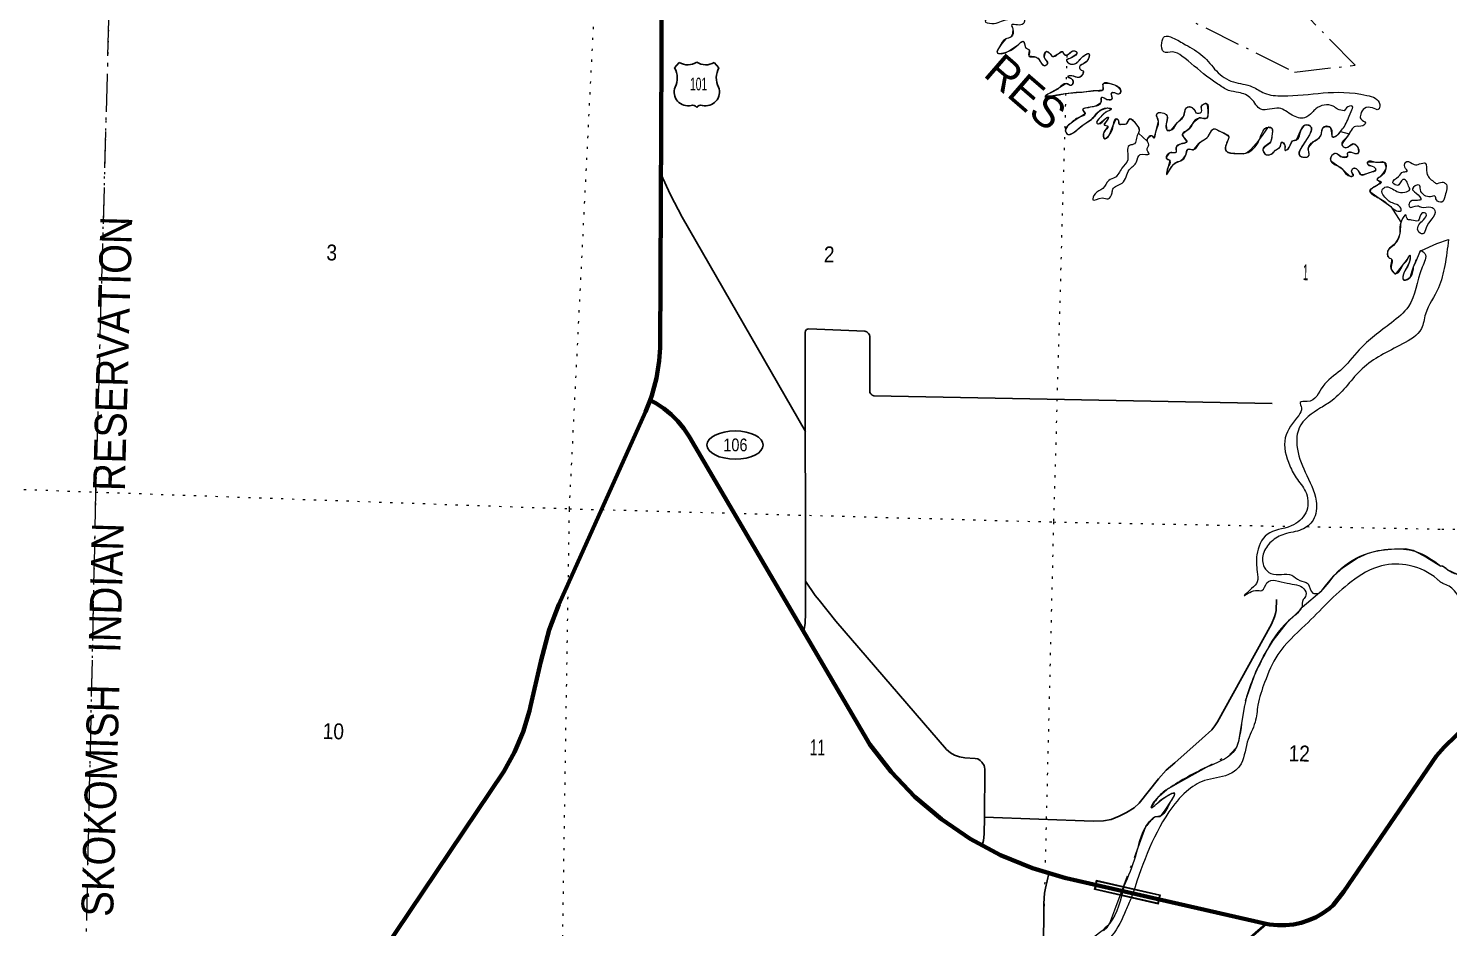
# Model space of a CAD drawing. Header units: feet. Extents: x -751810 to -497223, y -177792 to 12311.
# Drawn here: x -545283 to -529671, y -60266 to -50381 of the extents above; entities that cross this region are included whole.
import ezdxf
from ezdxf.enums import TextEntityAlignment as Align

# ---------------------------------------------------------------- set-up
doc = ezdxf.new("R2010")
doc.units = ezdxf.units.FT
doc.header["$LTSCALE"] = 80
doc.linetypes.add('DOT_DASHED', pattern=[7.7, 5, -1.2, 0.3, -1.2])
doc.linetypes.add('DOTTED', pattern=[1.5, 0.3, -1.2])
for name, color, linetype, lineweight in [('16', 7, 'Continuous', 25), ('17', 7, 'Continuous', 25), ('20', 7, 'Continuous', 70), ('23', 7, 'Continuous', 70), ('26', 7, 'Continuous', 40), ('29', 7, 'Continuous', 25), ('39', 7, 'Continuous', 13), ('44', 7, 'DOT_DASHED', 13), ('59', 7, 'Continuous', 13), ('7', 7, 'DOTTED', 13)]:
    doc.layers.add(name, color=color, linetype=linetype, lineweight=lineweight)

msp = doc.modelspace()

# ---------------------------------------------------------------- linework, layer by layer
at = {"layer": '16'}
for p, q in [((-538178.5, -50815.29), (-538127.19, -50756.53)), ((-537935.43, -50750.56), (-537935.71, -50750.76)), ((-537743.34, -50756.44), (-537691.95, -50815.29))]:
    msp.add_line(p, q, dxfattribs=at)
for centre, radius, start, end in [((-538371.48, -50925.92), 222.05, 332.97043, 29.75871), ((-538036.11, -50598.87), 182.07, 239.97227, 303.45418), ((-537834.33, -50599.37), 181.52, 236.33975, 300.08743), ((-537834.34, -50598.87), 182.07, 236.54582, 236.59441), ((-537498.98, -50925.92), 222.05, 150.24129, 207.02957), ((-538032.29, -51080.82), 151.42, 159.09177, 283.81923), ((-537838.17, -51080.82), 151.42, 256.18077, 20.90823)]:
    msp.add_arc(centre, radius, start, end, dxfattribs=at)
for centre, major_axis, start_param, end_param in [((-537976.95, -51279.64), (-19.56, 51.67), 4.95877769, 6.28318531), ((-537893.5, -51279.64), (19.56, 51.67), 0, 1.32637542)]:
    msp.add_ellipse(centre, major_axis=major_axis, ratio=0.929097, start_param=start_param, end_param=end_param, dxfattribs=at)
at = {"layer": '17'}
msp.add_ellipse((-537514.12, -54961.5), major_axis=(-309.24, 1), ratio=0.500121, dxfattribs=at)
at = {"layer": '20'}
for points in [[(-538448.7, -54467.88), (-538428.42, -54414.95), (-538378.17, -54226.95), (-538347.85, -54034.74), (-538338.52, -53893.68), (-538320.64, -49869.55)], [(-543673.17, -66366.74), (-543647.76, -66256.23), (-543596.88, -66082.82), (-543581.21, -66040.01), (-543455.31, -65702.54), (-543138.38, -64853.01), (-542564.7, -63315.28), (-542149.79, -62203.11), (-541866.69, -61444.26), (-541716.69, -61091.08), (-541530.6, -60755.51), (-541488.75, -60690.13), (-541244.48, -60315.67), (-540054.5, -58549.89), (-539938.36, -58338.09), (-539844.99, -58115.32), (-539775.42, -57884.01), (-539763.61, -57833.22), (-539650.44, -57340.41), (-539557.05, -56992.54), (-539452.56, -56713.23), (-538498.04, -54596.66), (-538448.7, -54467.88)]]:
    msp.add_lwpolyline(points, dxfattribs=at)
at = {"layer": '23'}
for points in [[(-531674.91, -60223.44), (-532849.56, -59955.74), (-533876.29, -59721.74), (-533878.68, -59721.17), (-534244.14, -59614.42), (-534596.45, -59470.04), (-534931.73, -59289.63), (-535246.32, -59075.17), (-535536.77, -58828.99), (-535799.89, -58553.8), (-536032.81, -58252.62), (-538019.19, -54865.7), (-538076.13, -54778.38), (-538141.89, -54697.5), (-538215.74, -54623.93), (-538296.88, -54558.49), (-538384.42, -54501.89), (-538420.99, -54482.54), (-538448.7, -54467.88)], [(-529803.77, -58379.19), (-529719.32, -58283.94), (-529451.44, -58022.34)], [(-531674.91, -60223.44), (-531638.12, -60231.83), (-531551.03, -60240.87), (-531463.46, -60240.75), (-531376.39, -60231.49), (-531290.77, -60213.17), (-531207.53, -60186), (-531127.58, -60150.28), (-531051.81, -60106.4), (-530981.04, -60054.84), (-530938.56, -60017.92), (-530823.82, -59867.97), (-529803.77, -58379.19)]]:
    msp.add_lwpolyline(points, dxfattribs=at)
at = {"layer": '26'}
msp.add_lwpolyline([(-531957.02, -60471.47), (-531704.43, -60249.4), (-531674.91, -60223.44)], dxfattribs=at)
at = {"layer": '29'}
for p, q in [((-538097.48, -52454.97), (-536741.15, -54813.31)), ((-536703.82, -53683.64), (-536089.66, -53707.79)), ((-536738.73, -56813.44), (-536742.47, -53722.38)), ((-536032.92, -53767.8), (-536033.88, -54360.83)), ((-536406.31, -56897.15), (-535189.65, -58307.28)), ((-534769.5, -58523.87), (-534772.53, -59051.04)), ((-534772.53, -59051.04), (-533578.75, -59095.95))]:
    msp.add_line(p, q, dxfattribs=at)
for points in [[(-538097.48, -52454.97), (-538224.71, -52212.22), (-538330.02, -51981.22)], [(-536742.47, -53722.38), (-536738.34, -53706.04), (-536728.33, -53691.58), (-536718.33, -53686.02), (-536703.82, -53683.64)], [(-536089.66, -53707.79), (-536066.85, -53718.27), (-536047.95, -53733.85), (-536036.84, -53748.31), (-536032.92, -53767.8)], [(-536033.88, -54360.83), (-536031.28, -54382.32), (-536022.39, -54400.12), (-536007.93, -54411.24), (-535988.55, -54419.36)], [(-535988.55, -54419.36), (-535988.55, -54419.36), (-531610.03, -54504.53)], [(-536406.31, -56897.15), (-536590.48, -56667), (-536632.73, -56613.61), (-536739.46, -56457.88)], [(-533578.75, -59095.95), (-533464.24, -59091.84), (-533379.75, -59076.27), (-533290.8, -59042.89), (-533210.77, -59000.63), (-533126.27, -58949.46), (-533072.91, -58898.29), (-532859.46, -58631.34), (-532774.96, -58535.67), (-532681.58, -58453.37), (-532379.18, -58186.41), (-532274.66, -58090.75), (-532241.33, -58048.48), (-532210.18, -58003.99), (-531618.75, -56931.71), (-531583.17, -56849.4), (-531572.05, -56813.8), (-531565.39, -56780.43), (-531560.94, -56660.3)], [(-536738.73, -56813.44), (-536743.9, -56920.61), (-536757.24, -57011.82)], [(-535189.65, -58307.28), (-535147.43, -58344.35), (-535102.97, -58368.83), (-535048.49, -58388.85), (-534987.35, -58399.97), (-534875.05, -58406.64), (-534847.27, -58411.1), (-534820.58, -58427.78), (-534800.58, -58448.91), (-534777.22, -58485.62), (-534771.66, -58502.3), (-534769.5, -58523.87)], [(-534772.53, -59051.04), (-534776.12, -59238.66), (-534785.01, -59307.62), (-534798.44, -59361.35)], [(-534111.05, -60769.34), (-534124.62, -60534.5), (-534120.17, -60002.8), (-534111.28, -59887.12), (-534102.38, -59833.73), (-534064.58, -59671.33)]]:
    msp.add_lwpolyline(points, dxfattribs=at)
at = {"layer": '39'}
for points in [[(-537296.76, -45004.67), (-537361.18, -45192.67), (-537644.6, -46087.56), (-537690.88, -46231.33), (-537692.47, -46572.15), (-537699.01, -46791.41), (-537820.84, -46851.4), (-537851.46, -46971.56), (-537739.96, -47217.32), (-536929.71, -48080.76), (-536820.61, -48247.97), (-536858.35, -48323.71), (-536855.29, -48370.07), (-536806.1, -48421.36), (-536767.45, -48496.6), (-536682.06, -48546.6), (-536575.58, -48548.71), (-536463.03, -48548.93), (-536375.58, -48596.96), (-536264.3, -48756.16), (-536195.07, -48809.87), (-536156.89, -48810.62), (-536141.83, -48762.61), (-536093.16, -48741.44), (-535975.99, -48810.18), (-535929.39, -48889.6), (-535856.47, -48959.48), (-535694.48, -48998.92), (-535639.93, -49082.53), (-535460.65, -49160.56), (-535282.07, -49272.79), (-535277.04, -49321.19), (-535164.23, -49405.95), (-534899.88, -49550.07), (-534691.46, -49676.98), (-534577.22, -49789.95), (-534613.88, -49813.38), (-534709.57, -49775.25), (-534735.94, -49786.81), (-534736.98, -49837.11), (-534651.33, -49875.03), (-534427.52, -49937.84), (-534295.13, -49950.53), (-534285.66, -49978.89), (-534309.05, -50040.83), (-534314.77, -50123.24), (-534326.02, -50181.39), (-534369.89, -50164.42), (-534509.96, -50036.85), (-534565.84, -50017.63), (-534582.75, -50057.55), (-534609.45, -50085.2), (-534650.46, -50124.64), (-534643.09, -50156.99), (-534601.02, -50163.86), (-534577.58, -50196.53), (-534628.51, -50229.74), (-534727.62, -50259.98), (-534766.63, -50299.47), (-534692.83, -50327.09), (-534519.05, -50282.23), (-534442.08, -50253.56), (-534435.43, -50223.5), (-534399.06, -50214.16), (-534334.5, -50299.98), (-534357.39, -50337.77), (-534474.13, -50345.52), (-534460.94, -50388.05), (-534478.76, -50472.23), (-534541.62, -50499.17), (-534607.7, -50584.41), (-534633.1, -50646.3), (-534506.15, -50630.7), (-534416.5, -50572.09), (-534343.18, -50525.24), (-534329.9, -50563.75), (-534320.44, -50592.11), (-534284.73, -50614.96), (-534286.14, -50683.37)], [(-530817.39, -51285.49), (-530891.39, -51267.92), (-530938.99, -51236.79), (-531130.52, -51265.2), (-531169.52, -51304.68), (-531253.14, -51363.41), (-531391.23, -51334.5), (-531534.39, -51259.21), (-531733.58, -51269.35), (-531839.75, -51154.53), (-531979.01, -51085.35), (-532089.1, -51063.04), (-532208.23, -50992.24), (-532331.05, -50905.27), (-532603.86, -50684.49), (-532705.45, -50640.21), (-532801.93, -50640.31), (-532823.96, -50539.24), (-532792.37, -50469.41), (-532706.23, -50483.2), (-532563.11, -50560.51), (-532370.72, -50685.09), (-532223.36, -50849.03), (-532036.92, -50969.47), (-531828.97, -51021.9), (-531695.77, -51092.97), (-531497.41, -51123.07), (-530570.71, -51117.28), (-530428.1, -51218.73), (-530443.28, -51272.77), (-530507.24, -51255.4), (-530595.81, -51261.7), (-530637.32, -51325.29), (-530636.35, -51375.63), (-530585.03, -51420.93), (-530613.78, -51450.55), (-530694.35, -51459.02), (-530787.13, -51571.91), (-530843.24, -51661.37), (-530809.67, -51690.22), (-530708.34, -51649.96), (-530668.99, -51690.99), (-530672.41, -51759.36), (-530734.45, -51746.05), (-530782.79, -51751.13), (-530783.58, -51789.36), (-530852.01, -51794.04), (-530905.51, -51756.75), (-530943.93, -51768.07), (-530965.44, -51836.08), (-530852.5, -51914.8), (-530759.86, -52003.19), (-530719.59, -51999.96), (-530736.63, -51949.3), (-530719.94, -51919.44), (-530675.95, -51930.38), (-530632.95, -51989.6), (-530539.99, -51965.28), (-530469.05, -51936.49), (-530490.57, -51907.88), (-530554.32, -51880.45), (-530557.63, -51846.17), (-530473.29, -51849.85), (-530380.87, -51851.69), (-530364.49, -51934.54), (-530428.48, -52015.79), (-530457.11, -52039.38), (-530413.61, -52074.46), (-530456.47, -52105.81), (-530534.27, -52174.72), (-530435.27, -52247.13), (-530307.32, -52339.71)], [(-534286.14, -50683.37), (-534182.21, -50711.59), (-534156.88, -50750.34), (-534117.49, -50789.36), (-534078.86, -50767.99), (-534115.54, -50694.8), (-534092.19, -50634.88), (-534050.54, -50661.87), (-534020.98, -50690.63), (-533968.21, -50665.51), (-533915.35, -50636.37), (-533903.75, -50658.74), (-533877.96, -50675.35), (-533792.54, -50626.73), (-533758.68, -50641.49), (-533816.22, -50702.74), (-533871.09, -50731.85), (-533831.7, -50770.87), (-533765.19, -50762.13), (-533677.05, -50679.33), (-533626.37, -50658.2), (-533650.3, -50746.29), (-533729.9, -50805.09), (-533714.45, -50835.59), (-533686.57, -50848.22), (-533730.26, -50919.82), (-533816.32, -50902.01), (-533856.67, -50909.26), (-533807.1, -50942.45), (-533814.46, -51006.71), (-533876.41, -50989.38), (-533953.8, -51038.17), (-534067.64, -51100.32), (-534100.24, -51121.82), (-533854.42, -51092.47), (-533655.1, -51076.29), (-533546.32, -51064.36), (-533471.78, -51055.77), (-533464.3, -50985.47), (-533375.98, -50991.25), (-533332.07, -51006.21), (-533275.01, -51065.71), (-533291.83, -51101.6), (-533347.84, -51088.42), (-533376.05, -51091.88), (-533375.45, -51160.33), (-533415.8, -51167.58), (-533485.62, -51142.05), (-533496.87, -51200.2), (-533564, -51239.12), (-533660.85, -51257.33), (-533691.24, -51268.8), (-533668.21, -51321.59), (-533727.22, -51356.66), (-533831.22, -51429.07), (-533882.74, -51490.45), (-533863.73, -51543.15), (-533766.5, -51506.84), (-533678.57, -51434.11), (-533597.09, -51381.37), (-533519, -51298.38), (-533423.65, -51255.99), (-533379.62, -51264.92), (-533444.83, -51307.9), (-533494, -51353.23), (-533535.68, -51424.86), (-533519.73, -51431.21), (-533433.98, -51366.49), (-533411.67, -51356.87), (-533432.67, -51400.73), (-533455.56, -51438.52), (-533417.76, -51457.39), (-533461.41, -51526.97), (-533456.71, -51591.48), (-533401.68, -51554.32), (-533355.07, -51438.5), (-533323.6, -51374.72), (-533303.76, -51387.19), (-533290.65, -51433.74), (-533256.5, -51434.42), (-533216.23, -51431.19), (-533170.83, -51373.72), (-533119.46, -51417), (-533073.07, -51506.49), (-533080.79, -51530.32)], [(-532983.81, -51617.91), (-532978.38, -51592.9), (-532937.45, -51557.48), (-532907.85, -51584.23), (-532888.4, -51518.2), (-532859.95, -51406.04), (-532876.25, -51319.17), (-532817.74, -51308.25), (-532766.21, -51343.49), (-532774.06, -51431.9), (-532769.32, -51494.39), (-532708.97, -51491.56), (-532657.28, -51422.14), (-532585.43, -51349.09), (-532549.2, -51249.16), (-532490.97, -51252.33), (-532457.61, -51291.23), (-532447.9, -51307.53), (-532387.41, -51298.66), (-532386.08, -51234.28), (-532333.27, -51207.15), (-532315.29, -51310.16), (-532328.51, -51366.25), (-532412.94, -51366.59), (-532484.5, -51425.56), (-532532.12, -51493.05), (-532597.5, -51544.09), (-532553.12, -51633.53), (-532615.81, -51652.42), (-532664.74, -51685.67), (-532667.95, -51743.97), (-532738.48, -51752.64), (-532775.72, -51804.24), (-532736.16, -51835.21), (-532757.88, -51913.28), (-532771.26, -51977.43), (-532676.39, -51860.55), (-532615.58, -51835.59), (-532560.08, -51776.3), (-532538.62, -51710.31), (-532470.31, -51711.66), (-532406.41, -51634.43), (-532324.92, -51581.69), (-532254.62, -51486.47), (-532170.86, -51518.32), (-532087.6, -51574.32), (-532096.38, -51610.38), (-532121.78, -51672.27), (-532116.88, -51726.71), (-531994.86, -51755.3), (-531898.3, -51751.17), (-531752.62, -51607.12), (-531653.27, -51468.2), (-531615.31, -51479.01), (-531613.08, -51565.61), (-531626.34, -51623.72), (-531712.59, -51712.58), (-531681.52, -51765.53), (-531602.84, -51750.99), (-531574.04, -51719.35), (-531525.12, -51686.11), (-531503.91, -51632.18), (-531472.38, -51663), (-531467.56, -51721.46), (-531430.94, -51700.05), (-531385.04, -51618.43), (-531342.55, -51605.18), (-531292.09, -51497.49), (-531248.74, -51441.99), (-531184.82, -51461.37), (-531207.03, -51563.59), (-531287.96, -51686.78), (-531309.88, -51774.91), (-531254.08, -51798.15), (-531211.64, -51786.92), (-531209.61, -51688.33), (-531164.24, -51632.87), (-531074.3, -51560.18), (-531065.31, -51514.06), (-531052.43, -51474.06), (-530969.97, -51471.67), (-530955.27, -51538.38), (-530951.87, -51568.64), (-530901.44, -51559.58), (-530857.66, -51514.22)], [(-530857.66, -51514.22), (-530816.95, -51458.6), (-530741.21, -51295.05), (-530729.96, -51236.9), (-530760.1, -51236.3), (-530817.39, -51285.49)], [(-533080.79, -51530.32), (-533102.9, -51588.42), (-533122.23, -51648.42), (-533178.9, -51667.43), (-533198.26, -51826.06), (-533262.45, -51917.37), (-533338.95, -52020.52), (-533405.96, -52053.41), (-533472.08, -52140.67), (-533557.71, -52199.36), (-533581.22, -52267.32), (-533480.26, -52245.17), (-533414.13, -52254.53), (-533368.56, -52189.01)], [(-533368.56, -52189.01), (-533361.66, -52146.88), (-533259.83, -52082.48), (-533180.41, -51935.1), (-533100.23, -51848.13), (-533060.39, -51768.4), (-532963.79, -51762.27), (-532984.64, -51701.47), (-532967.99, -51673.62), (-532983.77, -51618.1)], [(-530307.32, -52339.71), (-530243.17, -52385.8), (-530192.9, -52384.78), (-530202.16, -52346.35), (-530287.63, -52300.38), (-530382.49, -52222.01), (-530401.29, -52159.24), (-530370.49, -52127.65), (-530238.76, -52172.53), (-530152.54, -52182.28), (-530097.67, -52153.18), (-530116.72, -52102.48), (-530126.14, -52072.1), (-530165.7, -52041.13), (-530194.37, -52066.73), (-530227.35, -52106.33), (-530283.02, -52077.05), (-530221.29, -52007.82), (-530166.01, -51958.6), (-530125.62, -51949.33), (-530152.87, -51906.52), (-530129.44, -51842.58), (-530049.78, -51878.37), (-529991.35, -51871.48), (-529926.86, -51862.69), (-529910.98, -51969.69), (-529836.54, -52063.75)], [(-529836.54, -52063.75), (-529808.83, -52084.43), (-529740.23, -52071.7), (-529704.36, -52086.5), (-529709.11, -52219.25), (-529744.76, -52291), (-529804.53, -52265.67), (-529821.78, -52225.07), (-529870.17, -52232.16), (-529934.17, -52216.8), (-529981.06, -52151.46), (-529994.17, -52104.91), (-530069.33, -52143.68), (-530028.1, -52190.79), (-529977.36, -52264.26), (-530027.75, -52271.31), (-530100.62, -52296.03), (-530101.62, -52344.32), (-530012.88, -52329.97), (-529969.02, -52346.95), (-529866.47, -52344.95), (-529821.01, -52382.08), (-529859.21, -52479.95), (-529917.42, -52573.4), (-529952.94, -52639.12), (-530006.52, -52605.85), (-529997.12, -52539.62), (-529947.73, -52484.24), (-529918.28, -52420.41), (-529960.26, -52409.52), (-530006.25, -52495.16), (-530078.45, -52487.69), (-530120.52, -52480.81), (-530141.62, -52432.09), (-530189.16, -52495.56), (-530210.48, -52652.13), (-530264.84, -52753.71), (-530336.53, -52818.71), (-530328.19, -52901.4), (-530304.28, -52911.94), (-530298.78, -53034.83), (-530247.38, -53076.11), (-530168.95, -52977.02), (-530127.73, -52927.52), (-530096.47, -52873.79), (-530099.94, -52944.17), (-530167.1, -53081.72), (-530170.31, -53140.03), (-530091.37, -53113.41), (-530052.76, -52995.42), (-530002.13, -52879.68), (-529976.9, -52825.84), (-529972.46, -52821.76)], [(-528313.67, -52467.02), (-528236.64, -52442.78), (-528198.59, -52449.79), (-528162.91, -52470.82), (-528138.64, -52465.39), (-528089.09, -52414.29), (-528078.99, -52412.53), (-528027.28, -52435.98), (-527976.42, -52493.65), (-527963.85, -52554.38), (-527956.46, -52580.75), (-527924.12, -52978.27), (-527893.5, -53122.02), (-527884.5, -53245.09), (-527893.43, -53361.67), (-527886.19, -53394.07), (-527866.28, -53563.73), (-527878.18, -53718.49), (-527871.89, -53789.13), (-527849.65, -54188.42), (-527830.77, -54641.99), (-527773.09, -55152.93), (-527777.25, -55239.42), (-527848.29, -55588.02), (-527853.16, -55622.13), (-527862.35, -55748.77), (-527919.26, -56015.17), (-527968.25, -56205.24), (-528049.34, -56392.49), (-528137.68, -56547.33), (-528183.35, -56604.58), (-528240.69, -56645.42), (-528293.15, -56652.16), (-528386.82, -56698.13), (-528501.8, -56711.34), (-528761.47, -56718.88), (-528791.82, -56726.17), (-528841.97, -56720.88), (-528852.93, -56756.85), (-528845.24, -56771.14), (-528821.41, -56783.83), (-528761.31, -56793.4), (-528737.29, -56798.03), (-528633.11, -56814.75), (-528456.47, -56829.28), (-528414.45, -56838.39), (-528404.32, -56880.85), (-528447.89, -56906.07), (-528516.68, -56906.07), (-528607.02, -56897.98), (-528797.44, -56871.02), (-528930.91, -56819.33), (-529269.19, -56591.29), (-529466.65, -56443.34), (-529551.83, -56390.84), (-529569.83, -56386.36), (-529687.07, -56329.03), (-529730.68, -56296.54), (-529740.5, -56293.45), (-529745.39, -56292.93), (-529754.96, -56292.66)], [(-529670.41, -52701.69), (-529712.93, -52988.07), (-529782.33, -53234.27), (-529924.94, -53521.29), (-529970.45, -53681.41), (-530178.95, -53850.38), (-530620.75, -54123.42), (-530951.53, -54471.12), (-531077.84, -54553.15), (-531313.54, -54773.92), (-531337.62, -54966.67), (-531247.17, -55258.31), (-531127.16, -55578.71), (-531159.57, -55785.39), (-531286.38, -55891.57), (-531474.3, -55940.17), (-531620.74, -56023.82), (-531707.99, -56160.98), (-531696.88, -56304.11), (-531623.96, -56373.99), (-531395.21, -56392.61), (-531307.93, -56448.69), (-531216.26, -56486.73), (-531164.09, -56588.41), (-531100.21, -56591.54)], [(-529972.46, -52821.76), (-529931.31, -52856.93), (-529960.51, -53005.3), (-530112.17, -53439.08), (-530298.74, -53616.53), (-530654.64, -53915.43), (-530860.29, -54140.81), (-531052.84, -54316.14), (-531227.15, -54483.77), (-531301.73, -54494.37), (-531286.87, -54553.04), (-531318.71, -54634.93), (-531466.51, -54881.59), (-531416.57, -55188.53), (-531333.25, -55339.13), (-531233.95, -55494.07), (-531240.32, -55705.29), (-531402.11, -55851.03), (-531665.33, -55944.44), (-531778.48, -56167.63), (-531774.31, -56354.91), (-531774.58, -56465.61), (-531836.4, -56538.86), (-531916.37, -56615.77), (-531794.62, -56559.81), (-531722.25, -56559.23), (-531668.31, -56477.78), (-531445.26, -56480.18), (-531261.63, -56542.19), (-531238.97, -56613.09), (-531268.1, -56660.82), (-531282.04, -56743.94)], [(-526746.61, -53753.07), (-526788.47, -53818.47), (-526818.41, -53890.21), (-526858.3, -54038.22), (-526900.2, -54186.18), (-526979.99, -54321.11), (-526990.35, -54332.93), (-527027.78, -54382.33), (-527190.59, -54539.32), (-527257.88, -54575.89), (-527364.86, -54671.87), (-527424.26, -54714.67), (-527488.47, -54870.12), (-527572.32, -55168.06), (-527589.8, -55304.56), (-527600.15, -55396.93), (-527607.46, -55690.76), (-527590.17, -55803.96), (-527587.14, -55924.87), (-527599.05, -55999.08), (-527645.83, -56100.6), (-527720.35, -56185.31), (-527756.07, -56246.84), (-527770.64, -56266.61), (-527883.35, -56430.91), (-527982.99, -56555.26), (-528028.47, -56604.46), (-528098.27, -56661.1), (-528121.28, -56696.77), (-528179.27, -56763.77), (-528321.77, -56916.39), (-528395.15, -56955.37), (-528553.09, -56993.98), (-528625.81, -57006.25), (-528756.52, -57004.96), (-529054.27, -57007.52), (-529137.2, -56945.02), (-529150.97, -56932.59), (-529271.08, -56828.87), (-529379.99, -56759.67), (-529456.83, -56695.3), (-529535.99, -56642.96), (-529649.67, -56523.3), (-529715.25, -56491.44), (-529753.75, -56471.55), (-529759.13, -56468.43)], [(-531100.21, -56591.54), (-531097.79, -56589.72), (-530920.77, -56387.92), (-530596.59, -56164.88), (-530297.87, -56104.38), (-530041.08, -56127.58), (-529754.96, -56292.66)], [(-529759.13, -56468.43), (-529772.99, -56455.87), (-529797.51, -56434.34), (-530102.62, -56285.38), (-530408.21, -56289.39), (-530741.45, -56463.94), (-531245.74, -56941.04), (-531548.26, -57263.27), (-531692.88, -57570.24), (-531766.39, -57820.39), (-531798.38, -58006.95), (-531883.36, -58228.68), (-531969.21, -58492.67), (-532091.71, -58584.85), (-532354.35, -58650.09), (-532551.76, -58768.96), (-532745.36, -58994.59), (-533159.2, -59941.77)], [(-531282.04, -56743.94), (-531286.04, -56751.04), (-531429.67, -56893.12), (-531698.37, -57273.15), (-531908.62, -57797.44), (-531968.42, -58162.59), (-532017.7, -58310.56), (-532292.67, -58486.26), (-532750.08, -58736.85), (-532867.64, -58837.47), (-532937.36, -58948.51), (-532824.19, -58859.2), (-532682.9, -58792.53), (-532735.28, -58896.16), (-532830.61, -59035.17), (-532905.32, -59051.8)], [(-532905.32, -59051.8), (-532997.93, -59156.65), (-533113.16, -59480.44), (-533240.04, -59811.66)], [(-544662.01, -61036.22), (-544681.94, -61020.48), (-544848.55, -60912.51), (-545237.34, -60663.27), (-545344.96, -60618.87), (-545343.87, -60663.17), (-545359.35, -60731.3), (-545327.45, -60744.01), (-545312.25, -60786.58), (-545392.43, -60873.56), (-545606.38, -61014.24), (-546026.52, -61114.61), (-546174.1, -61155.96), (-546154.71, -61190.57), (-546314.14, -61221.63), (-546592.03, -61149.7), (-547047.84, -60933.35), (-547239.88, -60889.29), (-547764.53, -60697.74), (-548217.11, -60519.69), (-548573.61, -60166.43), (-548875.48, -59600.89), (-548958.25, -59424.13), (-548967.19, -59272.99)], [(-533159.2, -59941.77), (-533217.92, -60076.17), (-533372.41, -60354.9), (-533591.25, -60537.75), (-533765.64, -60709.41), (-533790.25, -61024.93), (-533760.61, -61341.53), (-533809.14, -61453.29), (-533816.45, -61612.16), (-533752.97, -61750.28), (-533400.95, -61833.75), (-533272.56, -61942.97), (-533228.88, -62066.61), (-533303.25, -62163.77), (-533379.97, -62472.22), (-533475.46, -62911.13), (-533587.08, -63255.12), (-533664.53, -63404.55), (-533834.09, -63439.43), (-534085.61, -63355.95), (-534331.49, -63290.7), (-534563.53, -63334.4), (-534754.58, -63533.91), (-535126.31, -64015.66), (-535373.36, -64201.98), (-535633.83, -64259.22), (-535868, -64308.92), (-535988.58, -64405.16), (-536265.93, -64598.94), (-536561.46, -64699.76), (-536831.53, -64638.05), (-536982.11, -64435.8), (-537026.33, -64338.31), (-537007.58, -64306.47), (-537055.61, -64198.84), (-537152.68, -64130.5), (-537327.97, -63859.32), (-537487.09, -63681.05), (-537608.13, -63507.57), (-537789.25, -63421.45), (-537913.22, -63487.43), (-538091.1, -63536.24), (-538339.87, -63708.44), (-538813.53, -63870.14), (-539192.2, -63908.93), (-539423.81, -64029.14), (-539658.52, -64201.62), (-539939.45, -64276.56), (-540438.49, -64304.92), (-540730.03, -64212.59), (-541031.75, -64126.1), (-541324.9, -63917), (-542477.58, -63229.48)], [(-533240.04, -59811.66), (-533395.7, -60217.56), (-533641.16, -60424.05), (-533932.22, -60794.67), (-533910.09, -60988.34), (-533858.63, -61124.22), (-533895.8, -61367.03), (-533860.04, -61776.34), (-533748.94, -61846.98), (-533414.54, -61907.95), (-533349.36, -61963.59), (-533390.1, -62184.19), (-533626.07, -63099.37), (-533673.47, -63253.41), (-533750.73, -63296.16), (-533753.32, -63324.29), (-533691.71, -63357.72), (-533760.68, -63388.56), (-533841.25, -63397.02), (-533838.16, -63344.75), (-534003.46, -63271.03), (-534298.86, -63170.57), (-534599.92, -63247.13), (-534769.33, -63372.6), (-535025.78, -63721.77), (-535307.63, -64036.22), (-535543.18, -64152.32), (-535796.66, -64163.4), (-536029.08, -64225.22), (-536083.27, -64318.75), (-536258.34, -64425.98), (-536549.17, -64591.31), (-536707.31, -64560), (-536892.81, -64296.67), (-537104.91, -63958.34), (-537416.75, -63583.82), (-537565.24, -63377.58), (-537835.43, -63321.91), (-538068.64, -63421.96), (-538368.01, -63611.27), (-538601.64, -63680.02)]]:
    msp.add_spline(points, degree=3, dxfattribs=at)
at = {"layer": '44'}
msp.add_line((-533279.8, -59915.45), (-533240.04, -59811.66), dxfattribs=at)
for points in [[(-535445.76, -39839.62), (-538913.04, -39786.94), (-538796.19, -42371.08), (-540116.99, -42368.18), (-540042.84, -44970.83), (-544251.08, -44928.57), (-544400.55, -50281.53), (-544543.34, -55477.94), (-544663.55, -61034.87)], [(-534475.09, -50351.55), (-534461.63, -50382.59), (-534465.36, -50441.87), (-534479.57, -50473.36), (-534491.46, -50482.73), (-534538.51, -50496.43), (-534581.51, -50547.34), (-534626.15, -50611.79), (-534635.51, -50636.45), (-534628.8, -50651.24), (-534613.91, -50658.5), (-534590.23, -50659.86), (-534543.04, -50648.73), (-534499.89, -50626.63), (-534420.11, -50574.44), (-534403.19, -50561.35), (-534373.19, -50532.8), (-534359.5, -50523.81), (-534351.26, -50522.05), (-534344.59, -50524.19), (-534338.16, -50532.2), (-534333.26, -50549.98), (-534321.21, -50589.85), (-534314.46, -50599.61), (-534292.44, -50609.29), (-534286.18, -50613.37), (-534281.53, -50625.5), (-534290.32, -50667.76), (-534286.61, -50682.86), (-534271.78, -50692.02), (-534208.83, -50698.36), (-534193.38, -50702.93), (-534183.58, -50710.01), (-534161.39, -50744.42), (-534148.81, -50759.94), (-534119.39, -50788.23), (-534111.41, -50790.78), (-534105.83, -50789.74), (-534087.76, -50777.97), (-534077.18, -50765.3), (-534075.5, -50757.64), (-534081.21, -50744.01), (-534104.74, -50718.41), (-534113.42, -50706.26), (-534115.74, -50697.72), (-534114.65, -50689.34), (-534106.57, -50656.04), (-534096.86, -50639.43), (-534089.16, -50633.08), (-534082.04, -50633.15), (-534074.23, -50637.84), (-534048.37, -50663.92), (-534030.95, -50686.66), (-534023.86, -50690.64), (-534010.01, -50687.57), (-533915.22, -50636.33), (-533911.82, -50637.48), (-533905.67, -50656.45), (-533889.9, -50669.5), (-533877.35, -50675.52), (-533873.57, -50676.05)], [(-533873.57, -50676.05), (-533861.22, -50673.04), (-533848.62, -50664.3), (-533828.68, -50645.45), (-533810.12, -50630.54), (-533799.79, -50626.6), (-533792.18, -50626.81), (-533773.89, -50632.13), (-533760.95, -50639.34), (-533756, -50645.7), (-533755.76, -50652.45), (-533765.2, -50666.26), (-533818.68, -50704.42), (-533861.71, -50723.78), (-533870.97, -50731.58), (-533870.22, -50738.92), (-533860.77, -50750.69), (-533841.94, -50765.15), (-533825.7, -50773.26), (-533809.64, -50775.8), (-533794.7, -50774.31), (-533773.82, -50767.03), (-533755.52, -50755.31), (-533738.07, -50740.16), (-533690.35, -50690.82), (-533674.65, -50677.5), (-533660.59, -50668.34), (-533641.75, -50659.59), (-533631.49, -50657.52), (-533625.1, -50658.78), (-533620.78, -50664.87), (-533620.4, -50676.97), (-533627.03, -50701.88), (-533640.77, -50731.63), (-533648.14, -50743.42), (-533654.85, -50751.06), (-533664.78, -50758.45), (-533715.75, -50787.08), (-533725.52, -50795.95), (-533729.06, -50802.02), (-533730.01, -50806.01), (-533728.35, -50814.54), (-533722.93, -50824.8), (-533715.43, -50834.54), (-533710.33, -50838.53), (-533688.45, -50846.08), (-533686.26, -50849.26), (-533685.73, -50854.19), (-533686.97, -50863.56), (-533690.45, -50874.66), (-533696.63, -50887.7), (-533701.73, -50895.92), (-533712.68, -50908.94), (-533721.99, -50916.14), (-533730.16, -50919.79), (-533738.88, -50921.3), (-533749.28, -50920.71), (-533762.38, -50917.32), (-533796.2, -50904.6), (-533811, -50901.93), (-533826.91, -50902.96), (-533847.32, -50906.41), (-533859.6, -50910.87), (-533856.82, -50916.11), (-533848.95, -50920.09), (-533820.8, -50931.93), (-533810.72, -50937.85), (-533807.55, -50941.36), (-533805.61, -50948.28), (-533803.11, -50962.29), (-533802.36, -50979.99), (-533803.99, -50990.89), (-533809.62, -51002.46), (-533819.64, -51008.7), (-533829.67, -51007.37), (-533859.32, -50990.23), (-533869.72, -50987.53), (-533884.27, -50994.12), (-533942.57, -51031.65), (-534093.54, -51113.54), (-534101.85, -51119.21), (-534102.45, -51120.78), (-534099.63, -51121.9), (-534079.33, -51123.42), (-534063.57, -51123.34), (-534039.65, -51121.7), (-533981.59, -51113.1), (-533885.44, -51096.02), (-533803.12, -51088.51), (-533606.65, -51071.03), (-533476.27, -51056.31), (-533465.73, -51052.23), (-533464.26, -51038.35), (-533471.5, -50994.79), (-533466.07, -50985.96), (-533440.09, -50983.08), (-533414.65, -50984.14), (-533380.65, -50990.07), (-533343.64, -51000.52), (-533332.34, -51006.05)], [(-533332.34, -51006.05), (-533306.59, -51024.9), (-533284.25, -51049.62), (-533276.16, -51063.22), (-533273.86, -51073.51), (-533276.88, -51084.73), (-533283.83, -51095.25), (-533296.04, -51103.31), (-533307.17, -51103.54), (-533340.66, -51089.6), (-533351.94, -51088.33), (-533367.99, -51089.54), (-533377.61, -51092.62), (-533382.08, -51098.56), (-533381.69, -51108.31), (-533372.94, -51133.53), (-533369.42, -51150.42), (-533372, -51157.66), (-533386.65, -51164.67), (-533398.76, -51166.97), (-533416.07, -51167.57), (-533426.64, -51165.3), (-533439.41, -51158.89), (-533464.23, -51144.15), (-533475.19, -51140.82), (-533482.13, -51141.04), (-533489.82, -51145.04), (-533492.87, -51154.26), (-533491.11, -51186.62), (-533493.78, -51196.72), (-533505.7, -51206.94), (-533535.97, -51227.28), (-533556.92, -51236.9), (-533577.09, -51242.32), (-533631.73, -51251.49), (-533665.7, -51258.6), (-533684.75, -51265.39), (-533692.93, -51270.09), (-533694.46, -51274.78), (-533693.14, -51278.77), (-533666.54, -51312.15), (-533665.36, -51316.9), (-533666.98, -51320.58), (-533776.45, -51389.74), (-533836, -51432.87), (-533860.18, -51457.15), (-533882.92, -51490.8), (-533885.29, -51503.76), (-533883.47, -51514.95), (-533872.21, -51536.23), (-533854.21, -51546.6), (-533830.06, -51545.05), (-533805.59, -51534.27), (-533788.56, -51523.39), (-533690.55, -51443.09), (-533655.4, -51418.66), (-533594.69, -51379.57), (-533575.09, -51360.92), (-533536.17, -51314.03), (-533500, -51285.09), (-533457.3, -51264.17), (-533418.01, -51255.57), (-533392.88, -51258.09), (-533381.81, -51262.53), (-533379.54, -51269.39), (-533385.2, -51275.39), (-533437.63, -51302.74), (-533463.47, -51324.24), (-533520.31, -51380.47), (-533533.29, -51398.9), (-533536.91, -51407.76), (-533537.99, -51416.16), (-533536.3, -51423.58), (-533532.98, -51427.9), (-533526.52, -51431.09), (-533521.4, -51431.61), (-533511.18, -51427.2), (-533499.88, -51420.11), (-533445.74, -51374.82)], [(-533445.74, -51374.82), (-533426.4, -51361.51), (-533418.1, -51356.74), (-533412.69, -51355.56), (-533411.48, -51358.46), (-533412.11, -51363.56), (-533414.89, -51370.83), (-533455.68, -51438.76), (-533455.58, -51442.3), (-533451.69, -51444.98), (-533422.85, -51452.05), (-533418.21, -51455.21), (-533418.37, -51460.23), (-533423.64, -51471.04), (-533450.33, -51504.43), (-533459.82, -51520.95), (-533462.81, -51537.21), (-533464.08, -51566.61), (-533462.51, -51578.78), (-533458.24, -51589.55), (-533453.79, -51593.54), (-533447.86, -51594.24), (-533432.55, -51587.91), (-533414.85, -51572.95), (-533402.82, -51556.66), (-533362.1, -51454.93), (-533328.32, -51382.84), (-533320.87, -51373.02), (-533314.64, -51375.89), (-533304.9, -51385.8), (-533300.03, -51396.25), (-533298.89, -51423.09), (-533295.8, -51430.93), (-533288.84, -51434.07), (-533267.79, -51434.93), (-533224.56, -51432.16), (-533210.66, -51429.32), (-533200.7, -51418.97), (-533180.85, -51378.13), (-533174.08, -51373.23), (-533164.76, -51376.57), (-533148.09, -51387.98), (-533128.88, -51406.17), (-533100.64, -51439.32), (-533077.45, -51473.02), (-533072.33, -51489.27), (-533072.7, -51504.83), (-533081.36, -51531.37), (-532983.11, -51621.12), (-532984.12, -51606.15), (-532980.67, -51596.39), (-532970.9, -51583.79), (-532954.17, -51568.43), (-532940.09, -51559.03), (-532935.15, -51557.01), (-532930.45, -51560.22), (-532915.93, -51582.97), (-532912.45, -51586.11), (-532906.59, -51582.21), (-532898.8, -51565.25), (-532859.2, -51399.88), (-532863.12, -51382.55), (-532880.55, -51343.45), (-532880.95, -51329.97), (-532874.58, -51316.96), (-532860.13, -51306.83), (-532836.6, -51304.25), (-532801.58, -51314.03), (-532776.39, -51328.74), (-532769.15, -51337.5), (-532763.9, -51351.38), (-532763.21, -51372.76), (-532774.08, -51434), (-532771.75, -51485.92), (-532763.26, -51502.24), (-532743.31, -51506.28), (-532716.41, -51497.74), (-532651.34, -51415.62), (-532578.6, -51339.09), (-532561.32, -51270.34), (-532553.01, -51253.68), (-532535.59, -51241.79), (-532517.47, -51240.88), (-532498.13, -51247.04), (-532485.78, -51257.55), (-532465.06, -51281.46), (-532448.5, -51306.7), (-532436.37, -51314.42), (-532414.33, -51313.32), (-532395.87, -51305.47), (-532387.86, -51299.13), (-532382.97, -51283.43), (-532389.12, -51244.49), (-532383.63, -51230.84), (-532365.8, -51212.85), (-532343.8, -51201.24), (-532335.55, -51203.62), (-532326.37, -51226.13), (-532316.2, -51279.38), (-532315.75, -51327.71), (-532321.16, -51353.58)], [(-532321.16, -51353.58), (-532330.62, -51368.73), (-532336.69, -51373.21), (-532344.98, -51375.43), (-532359.47, -51373.86), (-532396.8, -51363.38), (-532408.65, -51364.47), (-532428.97, -51377.4), (-532475.88, -51416.2), (-532503.06, -51450.57), (-532530.26, -51490.73), (-532539.14, -51500.43), (-532559.93, -51516.07), (-532591.7, -51538.42), (-532598.52, -51545.35), (-532600.49, -51550.31), (-532597.3, -51562.05), (-532555.16, -51609.1), (-532548.53, -51620.93), (-532548.18, -51626.49), (-532550.53, -51631.22), (-532562.62, -51638.69), (-532603.98, -51648.01), (-532617.43, -51653.26), (-532638.25, -51665.4), (-532663.7, -51684.73), (-532668.8, -51692.59), (-532668.96, -51704.13), (-532664.12, -51729.03), (-532665.86, -51741.24), (-532670.21, -51745.85), (-532676.53, -51748.71), (-532685.06, -51749.67), (-532714.49, -51746.67), (-532723.75, -51746.82), (-532735.07, -51750.28), (-532751.4, -51765.14), (-532764.67, -51782.28), (-532774.08, -51799.6), (-532775.35, -51807.43), (-532771.77, -51810.88), (-532742.78, -51824.32), (-532736.62, -51830.46), (-532736.52, -51836.74), (-532768.63, -51957.94), (-532771.25, -51977.29), (-532770.56, -51985.7), (-532766.3, -51984.72), (-532760.44, -51977.06), (-532715.79, -51903.38), (-532691.51, -51872.38), (-532677.71, -51861.27), (-532619.75, -51838.41), (-532585.48, -51807.82), (-532557.98, -51773.1), (-532545.36, -51721.84), (-532533.87, -51706.8), (-532521.83, -51705.63), (-532484.96, -51715.14), (-532475.96, -51714.65), (-532463.29, -51704.92), (-532417.72, -51645.07), (-532390.12, -51622.84), (-532332.11, -51587.03), (-532313.82, -51569.94), (-532275.02, -51500.25), (-532254.57, -51486.46), (-532230.53, -51488.55), (-532187.32, -51508.95), (-532114.49, -51546.01), (-532098.46, -51558.37), (-532086.81, -51576.72), (-532088.91, -51592.8), (-532117.68, -51661.16), (-532127.13, -51692.45), (-532127.32, -51707.56), (-532124.22, -51717.24), (-532117.85, -51725.81), (-532095.65, -51741.58), (-532069.76, -51750.75), (-531927.64, -51759.95), (-531891.47, -51747.35), (-531845.98, -51713.66), (-531761.67, -51617.63), (-531726.49, -51573.04), (-531658.85, -51474.4), (-531645.12, -51464.42), (-531630.05, -51466.47), (-531618.62, -51473.87), (-531613.81, -51483.01), (-531610.46, -51495.44), (-531608.41, -51514.5)], [(-531608.41, -51514.5), (-531608.98, -51532.87), (-531613.5, -51569.57), (-531624.87, -51619.05), (-531630.05, -51632.08), (-531640.86, -51646.03), (-531696.75, -51688.97), (-531711.51, -51708.03), (-531711.51, -51724.09), (-531694.57, -51753.52), (-531675.25, -51769.27), (-531649.86, -51772.98), (-531623.55, -51764.83), (-531600.72, -51749.05), (-531573.09, -51718.55), (-531533.83, -51692.78), (-531519.93, -51678.78), (-531510.49, -51642.37), (-531503.55, -51632.17), (-531497.15, -51634.86), (-531488.09, -51642.82), (-531472.15, -51663.38), (-531468.92, -51678.96), (-531471.65, -51710.46), (-531469.47, -51719.79), (-531463.8, -51722.3), (-531459.01, -51721.37), (-531448.38, -51715.78), (-531434.27, -51703.81), (-531422.49, -51687.59), (-531391.73, -51626.03), (-531381.45, -51615.93), (-531347.1, -51609.16), (-531337.81, -51598.11), (-531297.7, -51507.23), (-531260.34, -51454.11), (-531246.09, -51439.93), (-531228.05, -51436.29), (-531207.35, -51441.54), (-531190.77, -51452.63), (-531181.52, -51472.85), (-531182.17, -51501.68), (-531188.2, -51523.4), (-531200.45, -51551.29), (-531252.9, -51632.79), (-531303.03, -51711.46), (-531317.78, -51745.44), (-531316.89, -51763), (-531308.13, -51776.79), (-531290.48, -51789.35), (-531270.29, -51795.79), (-531233.6, -51797.71)], [(-531230.71, -51795.75), (-531212.95, -51788.04), (-531203.23, -51774.8), (-531201.85, -51756.12), (-531213.95, -51706.02), (-531207.9, -51685.84), (-531155.34, -51624.9), (-531097.71, -51587.47), (-531074.36, -51560.3), (-531057.69, -51487.81), (-531051.69, -51472.51), (-531038.1, -51460.18), (-531014.43, -51453.71), (-530993.51, -51454.77), (-530980.18, -51459.75), (-530971.79, -51467.74), (-530961.64, -51503.32), (-530953.14, -51564.06), (-530949.35, -51572.71), (-530940.78, -51576.17), (-530931.85, -51575.45), (-530907.78, -51564.78), (-530857.66, -51514.23), (-530763.78, -51540.32), (-530823.32, -51620.11), (-530837.8, -51645.33), (-530843.08, -51660.66), (-530842.37, -51667.84), (-530831.53, -51678.31), (-530817.67, -51686.04), (-530799.8, -51693), (-530792.3, -51692.09), (-530777.97, -51685.22), (-530743.18, -51657.63), (-530726.85, -51648.63), (-530718.09, -51647.26), (-530709.4, -51649.41), (-530696.83, -51657.78), (-530675.61, -51681.13), (-530665.35, -51697.67), (-530659.17, -51716.98), (-530657.93, -51733.25), (-530661.22, -51747.91), (-530668.95, -51757.4), (-530675.63, -51760.56), (-530685.69, -51761.47), (-530694.41, -51759.66), (-530725.86, -51747.37), (-530739.3, -51745.93), (-530759.12, -51746.44), (-530773.81, -51748.63), (-530784.63, -51752.11), (-530786.37, -51760.44), (-530781.1, -51778.85), (-530784.86, -51790.03), (-530806.94, -51796.77), (-530838.14, -51797.06), (-530857.39, -51791.72), (-530897.5, -51759.67), (-530924.89, -51758), (-530924.89, -51758), (-530953.23, -51777.36), (-530971.21, -51812.41), (-530966.23, -51835.3), (-530929.33, -51863.49), (-530849.95, -51916.92), (-530764.81, -51999.1), (-530754.84, -52006.21), (-530744.51, -52008.86), (-530734.36, -52008.41), (-530726.91, -52005.92), (-530720.86, -52001.46), (-530717.87, -51996.98), (-530717.09, -51991.86), (-530717.68, -51988.64), (-530722.71, -51978.85)], [(-530722.71, -51978.85), (-530734.96, -51960.7), (-530737.08, -51951.76), (-530737.08, -51951.76), (-530725.92, -51926.06), (-530716.62, -51917.1), (-530705.54, -51915.51), (-530682.73, -51925.73), (-530668.27, -51938.86), (-530646.07, -51983.53), (-530633.29, -51989.62), (-530623.55, -51988.67), (-530594.36, -51982.83), (-530559.72, -51972.19), (-530486.41, -51945.61), (-530466.88, -51932.39), (-530472.44, -51923.3), (-530490.43, -51907.99), (-530507.73, -51898.58), (-530544.22, -51886.35), (-530555.36, -51879.53), (-530563.06, -51862.92), (-530563.5, -51852), (-530559.25, -51846.37), (-530549.45, -51846.27), (-530465.93, -51850.01), (-530394.32, -51850.42), (-530370.79, -51855.86), (-530360.61, -51870.79), (-530356.33, -51892.92), (-530360.67, -51926.27), (-530392.73, -51975.56), (-530414.46, -52001.43), (-530458.38, -52041.42), (-530449.69, -52050.25), (-530416.46, -52065.54), (-530412.04, -52072.55), (-530457.17, -52106.36), (-530527.64, -52149.29), (-530538.56, -52161.89), (-530536.59, -52172.51), (-530307.32, -52339.71), (-530194.91, -52511.88), (-530200.2, -52538.98), (-530204.82, -52615.51), (-530209.66, -52648.69), (-530225.02, -52690.08), (-530262.75, -52750.59), (-530277.22, -52768.12), (-530327.36, -52808.11), (-530335.6, -52817.42), (-530341.66, -52829.44), (-530343.7, -52854.51), (-530340.82, -52871.16), (-530335.79, -52886.46), (-530328.34, -52901.16), (-530324.02, -52904.66), (-530306.83, -52909.49), (-530303.73, -52912.9), (-530300.28, -52922.18), (-530299.55, -52941.67), (-530308.25, -52994.71), (-530304.44, -53024.96), (-530272.74, -53068.78), (-530261.63, -53078.01), (-530252.93, -53079.72), (-530244.81, -53073.1), (-530122.1, -52919.23), (-530102.61, -52879.49), (-530097.95, -52874.08), (-530095.46, -52874.18), (-530093.56, -52877.22), (-530092.23, -52885.97), (-530093.79, -52913.28), (-530100.35, -52945.48), (-530115.24, -52980.99), (-530154.63, -53053.37), (-530166.96, -53081.34), (-530173.37, -53110.17), (-530173.42, -53126.05), (-530170.54, -53139.42), (-530167.43, -53144.43), (-530162.33, -53147.65), (-530153.56, -53149.22), (-530143.8, -53148.39), (-530123.16, -53141.61), (-530107.22, -53132.11), (-530097.19, -53122.82), (-530090.14, -53110.2), (-530069.76, -53044.36), (-530055.73, -53002.56), (-530032.31, -52948.36), (-529981.64, -52835.33), (-529975.77, -52824.14), (-529969.26, -52821.22), (-529801.13, -52744.8), (-529670.99, -52701.88)], [(-533464.51, -60302.05), (-533424.18, -60264.87), (-533395.22, -60216.32), (-533339.56, -60071.43), (-532997.41, -59155.31), (-532959.47, -59098.75), (-532921.44, -59064.52), (-532893.33, -59046.26), (-532845.48, -59043.42), (-532826.49, -59030.48), (-532786.18, -58976.82), (-532717.09, -58869.07), (-532684.63, -58812.93), (-532681.9, -58796.84), (-532689.38, -58786.34), (-532714.96, -58791.22), (-532793.62, -58839.12), (-532843.33, -58873.01), (-532915.04, -58937.4), (-532925.04, -58944.67), (-532939.16, -58947.12), (-532936.98, -58932.89), (-532920.25, -58902.48), (-532852.16, -58823.11), (-532769.08, -58749.39), (-532615.78, -58660.33), (-532068.46, -58356.53), (-531997.6, -58282.34), (-531977.84, -58217.52), (-531902.47, -57774.22), (-531789.9, -57456.11), (-531703.99, -57283.26), (-531597.46, -57111.8), (-531443.1, -56909.34), (-531305.48, -56775.85), (-531282.12, -56744.12), (-531064.32, -56558.83), (-531007.85, -56491.14), (-530935.18, -56402.27), (-530829.88, -56308.08), (-530676.79, -56204.47), (-530556.11, -56148.93), (-530444.98, -56120.33), (-530301.78, -56104.63), (-530146.06, -56100.18), (-530062, -56118.34), (-529910.84, -56198.37), (-529754.96, -56292.66)], [(-529516.62, -56410.11), (-529681.74, -56331.89), (-529727.07, -56298.61), (-529754.9, -56292.7)]]:
    msp.add_lwpolyline(points, dxfattribs=at)
msp.add_lwpolyline([(-533828.38, -49358.56), (-533855, -50075.95), (-532892.83, -50101.43), (-531365.31, -50860.37), (-530699.21, -50786.16), (-531192.57, -50279.61), (-531975.6, -49856.46), (-532862.24, -49780.55)], close=True, dxfattribs=at)
at = {"layer": '59'}
for p, q in [((-533563.01, -59848.61), (-533539.5, -59745.64)), ((-532864.09, -60007.57), (-533563.01, -59848.61))]:
    msp.add_line(p, q, dxfattribs=at)
msp.add_lwpolyline([(-533533.48, -59755.21), (-532850.28, -59911.22), (-532870.1, -59997.99), (-533553.43, -59842.57)], close=True, dxfattribs=at)
msp.add_lwpolyline([(-533539.5, -59745.64), (-532840.71, -59905.21), (-532864.09, -60007.57)], dxfattribs=at)
at = {"layer": '7'}
for p, q in [((-533867.98, -50675.54), (-533876.92, -50989.69)), ((-531227.55, -55858.5), (-529745.45, -55885.72)), ((-529745.45, -55885.72), (-528672.24, -55886.02))]:
    msp.add_line(p, q, dxfattribs=at)
for points in [[(-544275, -39308.42), (-544253.57, -39697.23), (-544251.08, -44928.57), (-544400.55, -50281.53), (-544543.34, -55477.94), (-544656.95, -60783.46), (-544663.58, -61034.84)], [(-539429.24, -61391.19), (-539416.54, -60855.09), (-539335.4, -55661.64), (-539060.97, -50160.03), (-538676.74, -44986.68), (-538913.04, -39786.94), (-538968.83, -39435.4)], [(-533879.94, -51095.33), (-534014.11, -55807.33), (-534142.63, -61056.2), (-534197.53, -63198.84)], [(-558866.4, -55133.54), (-555246.34, -55290.03), (-549769.2, -55285.83), (-544543.34, -55477.94), (-539335.4, -55661.64), (-534014.11, -55807.33), (-531409.05, -55855.17)]]:
    msp.add_lwpolyline(points, dxfattribs=at)

# ---------------------------------------------------------------- texts
at = {"layer": '16', "width": 0.6}
msp.add_text('101', height=140, dxfattribs=at).set_placement((-537915.64, -51062.33), align=Align.CENTER)
at = {"layer": '17', "width": 0.85}
msp.add_text('106', height=140, dxfattribs=at).set_placement((-537510.67, -55029.81), align=Align.CENTER)
at = {"layer": '44'}
msp.add_text('RES', height=350, rotation=319.128, dxfattribs=at).set_placement((-534797.81, -50896.91))
at = {"layer": '44', "width": 0.9}
msp.add_text('SKOKOMISH   INDIAN   RESERVATION', height=350, rotation=88.426, dxfattribs=at).set_placement((-544351.86, -60149.58))
at = {"layer": '7'}
for s, width, p in [('3', 0.9, (-542008.39, -52930.98)), ('2', 0.9, (-536539.89, -52951.43)), ('1', 0.45, (-531273.93, -53148.35)), ('10', 0.9, (-542049.31, -58192.93)), ('11', 0.65, (-536694.04, -58370.88)), ('12', 0.9, (-531431.41, -58436.91))]:
    msp.add_text(s, height=175, rotation=358.865, dxfattribs=dict(at, width=width)).set_placement(p)

doc.saveas('drawing.dxf')
